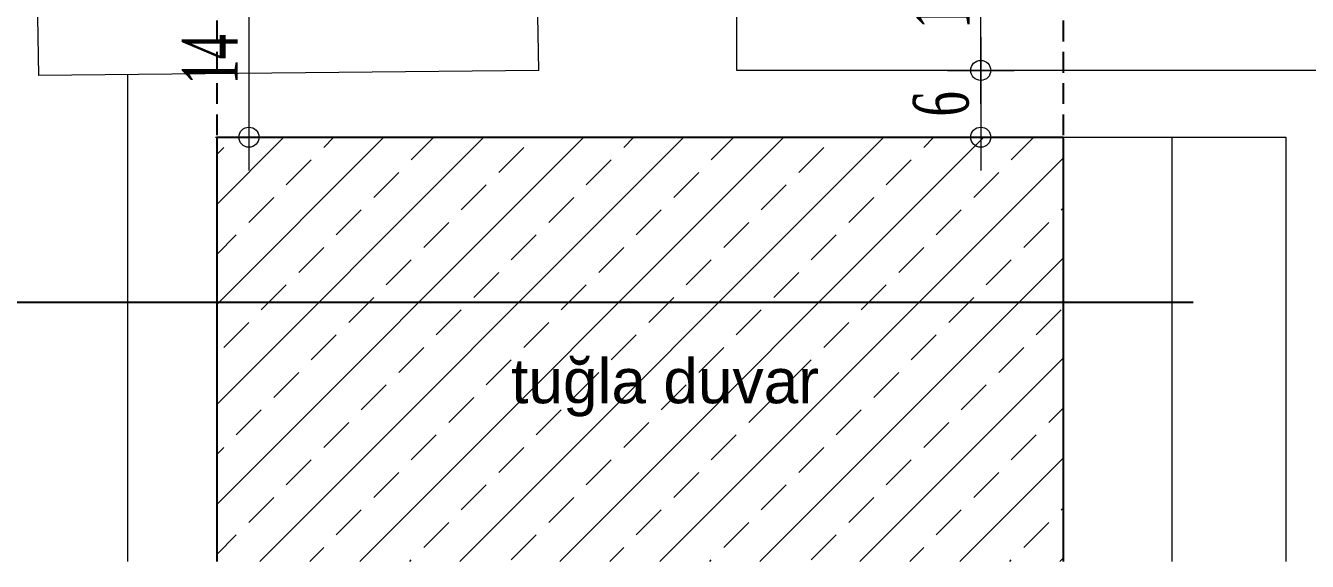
# Model space of a CAD drawing. Extents: x 775040 to 808375, y 4159409 to 4163651.
# Drawn here: x 807001.9 to 807117, y 4160589.1 to 4160637.2 of the extents above; entities that cross this region are included whole.
import ezdxf

# ---------------------------------------------------------------- set-up
doc = ezdxf.new("R2010")
doc.units = 0
doc.header["$MEASUREMENT"] = 0
doc.header["$PDMODE"] = 3
doc.linetypes.add('DASHED2', pattern=[0.1875, 0.125, -0.0625])
doc.linetypes.add('DUZ', pattern=[500, 500])
doc.layers.get('0').update_dxf_attribs({"linetype": 'DUZ'})
for name, color, linetype, lineweight in [('05-DIM', 142, 'Continuous', 20), ('duvar', 7, 'Continuous', 25), ('GOR-030', 3, 'Continuous', 20), ('HATCH', 144, 'Continuous', 20), ('IZOLAS2', 6, 'Continuous', 20), ('IZOLATION', 141, 'Continuous', 20), ('İÇ OLÇU', 31, 'Continuous', 18)]:
    doc.layers.add(name, color=color, linetype=linetype, lineweight=lineweight)
doc.layers.add('hidden', color=4, linetype='DASHED2')
doc.layers.add('YAZI', color=3, linetype='Continuous')
doc.styles.add('açılım1', font='arial.ttf')
doc.styles.add('DIN', font='times.ttf', dxfattribs={"width": 0.6})
doc.linetypes.add('BATTING', pattern='A,0.0001,-0.1,[134,ltypeshp.shx,S=0.1,R=0,X=-0.1,Y=0],-0.2,[134,ltypeshp.shx,S=0.1,R=180,X=0.1,Y=0],-0.1', length=0.4001)
doc.dimstyles.new('20', dxfattribs={"dimtxt": 4, "dimasz": 5, "dimexe": 0.03, "dimexo": 0, "dimgap": 0, "dimtad": 0, "dimdec": 0, "dimlfac": 100, "dimzin": 9, "dimdsep": 46, "dimtxsty": 'DIN', "dimblk": 'NOKTA', "dimcen": 0, "dimclrt": 2, "dimadec": 0, "dimazin": 0, "dimtm": 0.1, "dimtfac": 2, "dimtdec": 0, "dimtix": 1, "dimtmove": 2, "dimatfit": 3, "dimldrblk": 'NOKTA', "dimfxl": 0, "dimtvp": 0.7000000000000001, "dimtolj": 1, "dimtzin": 9, "dimarcsym": 0})

# ---------------------------------------------------------------- blocks, each defined once
blk = doc.blocks.new('NOKTA')
for p, q in [((0, -1), (0, 1)), ((-1, 0), (1, 0))]:
    blk.add_line(p, q)
blk.add_circle((0, 0), 0.3)
blk = doc.blocks.new('*D36')
at = {"layer": '05-DIM', "color": 0, "lineweight": -2, "transparency": 16777216}
for p, q in [((64864.84060094458, -4633.058420134594), (64862.41024255815, -4633.058420134594)), ((64864.84060094458, -4639.058420134596), (64862.41024255815, -4639.058420134596))]:
    blk.add_line(p, q, dxfattribs=at)
at = {"layer": 'Defpoints', "color": 0, "transparency": 16777216}
for p in [(64859.84060094458, -4633.058420134594), (64861.41024255815, -4633.058420134594), (64859.84060094458, -4639.058420134596)]:
    blk.add_point(p, dxfattribs=at)
at = {"layer": '05-DIM', "color": 0, "lineweight": -2, "transparency": 16777216, "xscale": 3, "yscale": 3, "zscale": 3}
for p, rotation in [((64861.41024255815, -4633.058420134594), 90), ((64861.41024255815, -4639.058420134596), 270)]:
    blk.add_blockref('NOKTA', p, dxfattribs=dict(at, rotation=rotation))
at = {"layer": '05-DIM', "color": 45, "transparency": 16777216, "insert": (64857.84968019334, -4636.058420134584), "char_height": 5, "attachment_point": 5, "rotation": 90, "style": 'DIN'}
blk.add_mtext('\\A1;6', dxfattribs=at)
blk = doc.blocks.new('*D38')
at = {"layer": '05-DIM', "color": 0, "lineweight": -2, "transparency": 16777216}
for p, q in [((64856.41024255815, -4621.058420134594), (64860.41024255815, -4621.058420134594)), ((64861.41024255815, -4630.058420134594), (64861.41024255815, -4624.058420134594)), ((64864.84060094458, -4633.058420134594), (64862.41024255815, -4633.058420134594))]:
    blk.add_line(p, q, dxfattribs=at)
at = {"layer": 'Defpoints', "color": 0, "transparency": 16777216}
for p in [(64861.41024255815, -4621.058420134594), (64861.41024255815, -4621.058420134594), (64859.84060094458, -4633.058420134594)]:
    blk.add_point(p, dxfattribs=at)
at = {"layer": '05-DIM', "color": 0, "lineweight": -2, "transparency": 16777216, "xscale": 3, "yscale": 3, "zscale": 3}
for p, rotation in [((64861.41024255815, -4621.058420134594), 90), ((64861.41024255815, -4633.058420134594), 270)]:
    blk.add_blockref('NOKTA', p, dxfattribs=dict(at, rotation=rotation))
at = {"layer": '05-DIM', "color": 45, "transparency": 16777216, "insert": (64857.91024255815, -4627.058420134583), "char_height": 5, "attachment_point": 5, "rotation": 90, "style": 'DIN'}
blk.add_mtext('\\A1;12', dxfattribs=at)
blk = doc.blocks.new('*D40')
at = {"layer": '05-DIM', "color": 0, "lineweight": -2, "transparency": 16777216}
for p, q in [((64822.38528946511, -4625.058420134596), (64794.69625259285, -4625.058420134596)), ((64795.69625259285, -4628.058420134596), (64795.69625259285, -4636.058420134594)), ((64807.66275634557, -4639.058420134594), (64794.69625259285, -4639.058420134594))]:
    blk.add_line(p, q, dxfattribs=at)
at = {"layer": 'Defpoints', "color": 0, "transparency": 16777216}
for p in [(64827.38528946511, -4625.058420134596), (64795.69625259285, -4639.058420134594), (64812.66275634557, -4639.058420134594)]:
    blk.add_point(p, dxfattribs=at)
at = {"layer": '05-DIM', "color": 0, "lineweight": -2, "transparency": 16777216, "xscale": 3, "yscale": 3, "zscale": 3}
for p, rotation in [((64795.69625259285, -4625.058420134596), 90), ((64795.69625259285, -4639.058420134594), 270)]:
    blk.add_blockref('NOKTA', p, dxfattribs=dict(at, rotation=rotation))
at = {"layer": '05-DIM', "color": 45, "transparency": 16777216, "insert": (64792.19625259285, -4632.058420134584), "char_height": 5, "attachment_point": 5, "rotation": 90, "style": 'DIN'}
blk.add_mtext('\\A1;14', dxfattribs=at)
blk = doc.blocks.new('ETHYT')
at = {"layer": 'HATCH'}
h = blk.add_hatch(dxfattribs=at)
h.set_pattern_fill('ANSI33', color=256, style=0)
h.set_pattern_definition([(45, (61204.95725243684, -3886.675558553439), (-4.490128060534576, 4.490128060534577), []), (45, (61209.44738243685, -3886.675558553439), (-4.490128060534576, 4.490128060534577), [3.175, -1.5875])])
h.paths.add_polyline_path([(64792.80058167764, -4639.058420134596), (64792.80058167764, -4677.143543536433), (64868.80058167764, -4677.143543536433), (64868.80058167764, -4639.058420134594)])
h.paths.add_polyline_path([(64817.94620945437, -4665.416636125998), (64848.25862418834, -4665.416636125998), (64848.25862418834, -4657.652652497076), (64817.94620945437, -4657.652652497076)], flags=24)
at = {"color": 23}
for p, q in [((64776.59647534424, -4621.521274747221), (64776.80058167764, -4633.519733671386)), ((64821.73446346544, -4633.05687905876), (64821.53035713204, -4621.058420134596)), ((64821.73446346544, -4633.05687905876), (64776.80058167764, -4633.519733671386))]:
    blk.add_line(p, q, dxfattribs=at)
blk.add_lwpolyline([(64839.49624320568, -4633.058420134596), (64839.49624320568, -4621.058420134596), (64907.79161348495, -4621.058420134594), (64907.79161348495, -4633.058420134594)], close=True, dxfattribs=at)
at = {"layer": 'duvar'}
for p, q in [((64792.80058167764, -4639.058420134596), (64868.80058167764, -4639.058420134594)), ((64792.80058167764, -4639.058420134596), (64792.80058167764, -4677.143543536433)), ((64868.80058167764, -4639.058420134594), (64868.80058167764, -4677.143543536433))]:
    blk.add_line(p, q, dxfattribs=at)
at = {"layer": 'GOR-030'}
blk.add_line((64784.80058167764, -4633.437327327807), (64784.80058167764, -4677.143543536433), dxfattribs=at)
at = {"layer": 'hidden', "ltscale": 15}
for p, q in [((64792.80058167764, -4535.761075365997), (64792.80058167764, -4639.058420134596)), ((64868.80058167764, -4535.761075365997), (64868.80058167764, -4639.058420134596))]:
    blk.add_line(p, q, dxfattribs=at)
at = {"layer": 'IZOLAS2'}
for p, q in [((64868.80058167764, -4639.058420134596), (64888.80058167764, -4639.058420134596)), ((64888.80058167764, -4639.058420134594), (64888.80058167764, -4677.143543536433))]:
    blk.add_line(p, q, dxfattribs=at)
at = {"layer": 'IZOLATION', "linetype": 'BATTING', "ltscale": 0.25}
blk.add_line((64878.59824381361, -4677.143543536433), (64878.59824381361, -4639.058420134596), dxfattribs=at)
at = {"layer": 'YAZI'}
blk.add_line((64745.14348773351, -4653.86162326269), (64880.48928212926, -4653.86162326269), dxfattribs=at)
at = {"layer": 'YAZI', "style": 'açılım1'}
blk.add_text('tuğla duvar', height=4, dxfattribs=at).set_placement((64819.24020672585, -4662.946649768563))
at = {"layer": '05-DIM'}
for base, p1, p2, picture, middle in [((64861.41024255815, -4621.058420134594), (64859.84060094458, -4633.058420134594), (64861.41024255815, -4621.058420134594), '*D38', (64857.91024255815, -4627.058420134583)), ((64795.69625259285, -4639.058420134594), (64827.38528946511, -4625.058420134596), (64812.66275634557, -4639.058420134594), '*D40', (64792.19625259285, -4632.058420134584)), ((64861.41024255815, -4633.058420134594), (64859.84060094458, -4639.058420134596), (64859.84060094458, -4633.058420134594), '*D36', (64857.84968019334, -4636.058420134584))]:
    dim = blk.add_linear_dim(base=base, p1=p1, p2=p2, angle=90, dimstyle='20', override={"dimtxt": 5, "dimasz": 3, "dimexe": 1, "dimexo": 5, "dimdec": 2, "dimlfac": 1, "dimclrt": 45, "dimtdec": 2}, dxfattribs=at)
    dim.commit()
    dim.dimension.update_dxf_attribs({"geometry": picture, "text_midpoint": middle})

msp = doc.modelspace()

# ---------------------------------------------------------------- block references
at = {"layer": 'İÇ OLÇU'}
msp.add_blockref('ETHYT', (742226.292255496, 4165266.247896309), dxfattribs=at)

doc.saveas('drawing.dxf')
